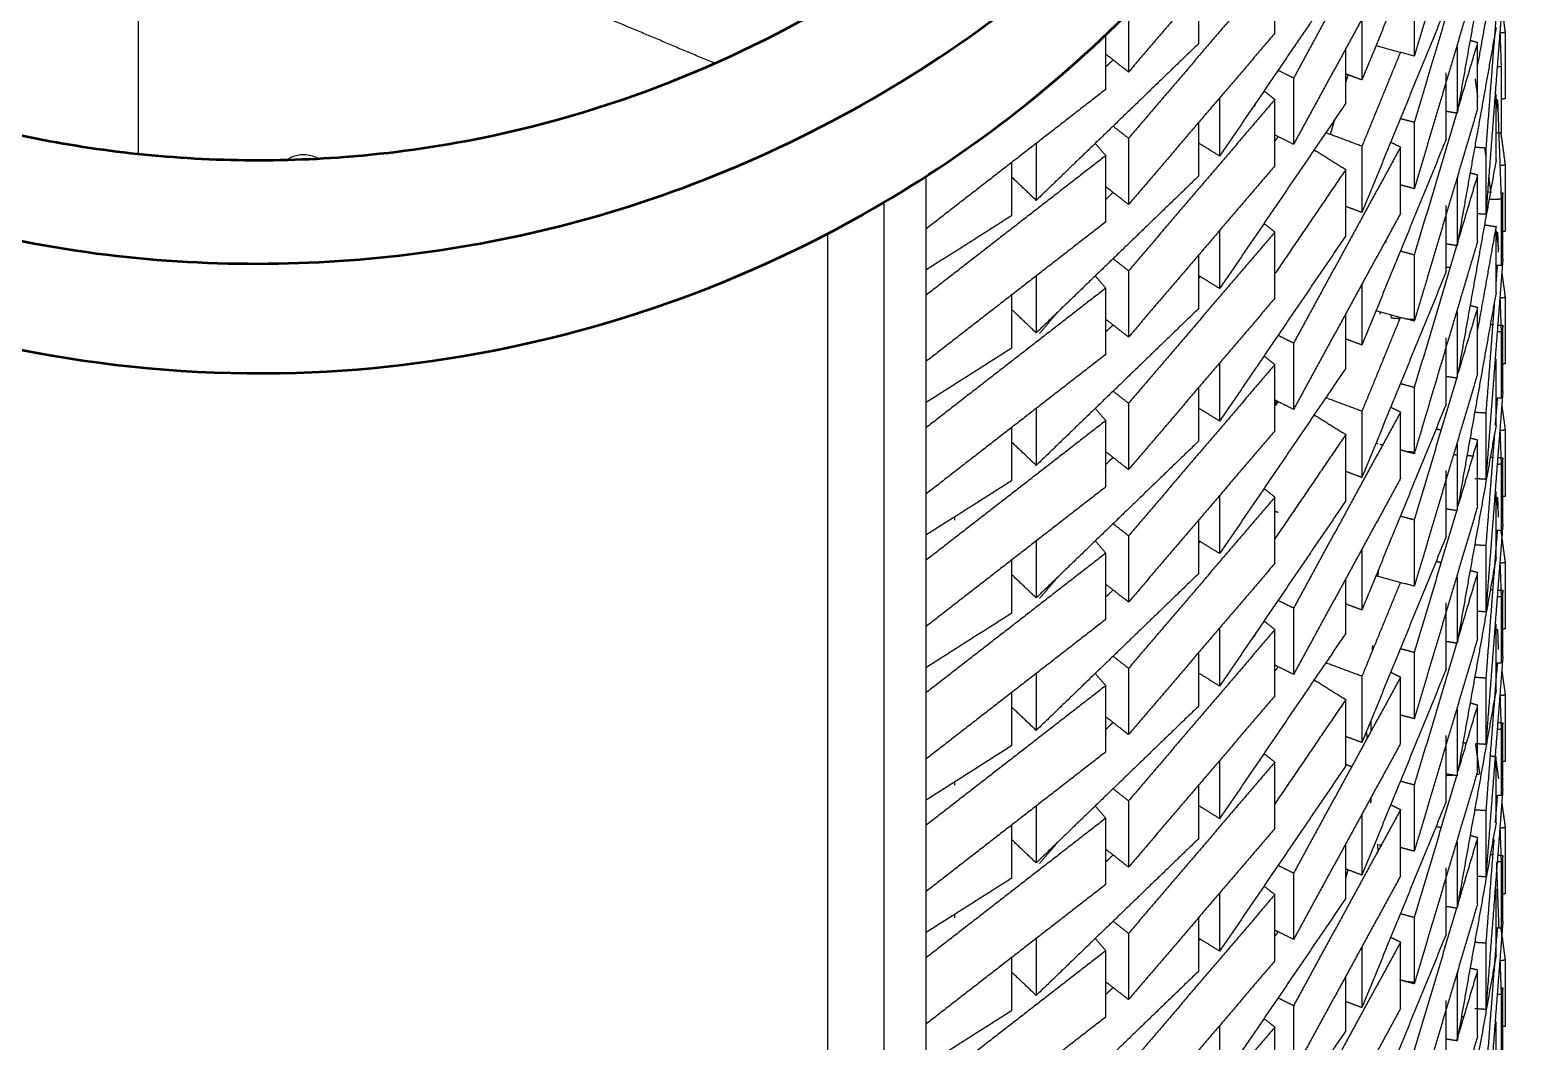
# Model space of a CAD drawing. Header units: millimetres. Extents: x 507.9 to 541, y 40.2 to 69.3.
# Drawn here: x 518.271 to 519.629, y 45.376 to 46.291 of the extents above; entities that cross this region are included whole.
import ezdxf

# ---------------------------------------------------------------- set-up
doc = ezdxf.new("R2010")
doc.units = ezdxf.units.MM
doc.layers.add('Make2D$Visible$ClippingPlaneIntersections', color=7, linetype='Continuous', lineweight=50, true_color=0x000000)
doc.layers.add('Make2D$Visible$Curves', color=7, linetype='Continuous', true_color=0x000000)

msp = doc.modelspace()

# ---------------------------------------------------------------- linework, layer by layer
at = {"layer": 'Make2D$Visible$ClippingPlaneIntersections'}
for points, knots in [([(517.73448, 46.35869), (517.75639, 46.34479), (517.79005, 46.31692), (517.86065, 46.26156), (517.90443, 46.23181), (517.99494, 46.18676), (518.03813, 46.16935), (518.12774, 46.13579), (518.17398, 46.12081), (518.31819, 46.08602), (518.41636, 46.07709), (518.61219, 46.08346), (518.70978, 46.09975), (519.0165, 46.19413), (519.20816, 46.32397), (519.48595, 46.6698), (519.57141, 46.88529), (519.60666, 47.32754), (519.55643, 47.55402), (519.33386, 47.94233), (519.16383, 48.10167), (518.76572, 48.29519), (518.53607, 48.33095), (518.24193, 48.28822), (518.1678, 48.27013), (518.04702, 48.22597), (517.99975, 48.20396), (517.92488, 48.16343), (517.89535, 48.14591), (517.84973, 48.11771), (517.83238, 48.10747), (517.8117, 48.092)], [0.0131559, 0.0131559, 0.0131559, 0.0131559, 0.1344761, 0.1344761, 0.2689522, 0.2689522, 0.4034284, 0.4034284, 0.5379045, 0.5379045, 0.8068567, 0.8068567, 1.075809, 1.075809, 1.6838934, 1.6838934, 2.2919777, 2.2919777, 2.9000621, 2.9000621, 3.5081465, 3.5081465, 4.1162308, 4.1162308, 4.3255544, 4.3255544, 4.4658468, 4.4658468, 4.5632175, 4.5632175, 4.6204916, 4.6204916, 4.6204916, 4.6204916]), ([(517.77336, 46.44461), (517.80147, 46.42897), (517.86379, 46.37786), (517.94864, 46.31129), (518.08481, 46.24999), (518.21674, 46.2026), (518.38508, 46.17368), (518.52939, 46.17007), (518.76356, 46.2027), (518.95645, 46.28093), (519.14911, 46.41911), (519.27042, 46.54048), (519.39683, 46.73076), (519.4847, 46.96065), (519.51028, 47.23878), (519.44692, 47.59731), (519.24764, 47.90496), (518.99553, 48.08281), (518.80465, 48.16979), (518.604, 48.21791), (518.40925, 48.21963), (518.23512, 48.19177), (518.0719, 48.14125), (517.94728, 48.06863), (517.87874, 48.02509), (517.86787, 48.01695)], [0, 0, 0, 0, 0.1053017, 0.2246957, 0.3404339, 0.5474497, 0.6448521, 0.8516959, 0.9771653, 1.3533951, 1.4581278, 1.6882091, 1.8629582, 2.1407679, 2.4168087, 2.6904739, 3.222547, 3.4586171, 3.6094879, 3.8497344, 4.0716799, 4.1887066, 4.3782432, 4.5797126, 4.6204916, 4.6204916, 4.6204916, 4.6204916])]:
    msp.add_open_spline(points, degree=3, knots=knots, dxfattribs=at)
msp.add_spline([(517.74152, 46.25748), (517.82826, 46.18863), (518.04552, 46.06729), (518.51237, 45.98092), (518.93676, 46.07955), (519.20349, 46.24953), (519.41253, 46.48878), (519.54698, 46.782), (519.59187, 47.1176)], degree=3, dxfattribs=at)
at = {"layer": 'Make2D$Visible$Curves', "color": 18, "lineweight": -3, "true_color": 0x000000}
msp.add_rational_spline([(520.46733, 45.49105), (520.32272, 48.41324), (517.55483, 49.36129)], [1, 0.780787676095, 0.889708882536], degree=2, dxfattribs=at)
for points, degree in [([(518.29896, 47.98692), (517.88975, 47.0046), (517.48054, 46.02228)], 2), ([(518.2837, 47.96834), (517.87449, 46.98602), (517.46528, 46.0037)], 2), ([(517.51149, 45.96302), (517.9269, 46.96133), (518.34232, 47.95963)], 2), ([(518.36892, 47.79818), (518.36892, 46.98867), (518.36892, 46.17916)], 2), ([(519.58128, 46.46011), (519.55262, 46.36383), (519.52396, 46.26755)], 2), ([(519.55285, 46.43249), (519.5147, 46.33925), (519.47655, 46.24601)], 2), ([(519.51155, 46.42528), (519.46309, 46.33651), (519.41463, 46.24774)], 2), ([(519.39777, 46.40833), (519.33154, 46.33077), (519.26531, 46.25321)], 2), ([(519.59791, 46.4132), (519.58029, 46.31455), (519.56268, 46.21591)], 2), ([(519.58128, 46.40011), (519.55262, 46.30383), (519.52396, 46.20755)], 2), ([(519.51155, 46.36528), (519.46309, 46.27651), (519.41463, 46.18774)], 2), ([(519.59784, 46.35279), (519.58956, 46.30644), (519.58128, 46.2601)], 2), ([(519.39777, 46.34833), (519.33154, 46.27077), (519.26531, 46.19321)], 2), ([(519.46198, 46.34497), (519.40488, 46.26102), (519.34779, 46.17708)], 2), ([(519.39777, 46.28833), (519.39777, 46.31833), (519.39777, 46.34833)], 2), ([(519.58128, 46.34011), (519.55262, 46.24383), (519.52396, 46.14755)], 2), ([(519.32907, 46.2793), (519.32907, 46.30359), (519.32907, 46.32788)], 2), ([(519.52396, 46.32755), (519.52396, 46.29755), (519.52396, 46.26755)], 2), ([(519.60408, 46.32385), (519.5964, 46.22408), (519.58873, 46.12431)], 2), ([(519.55285, 46.31249), (519.5147, 46.21925), (519.47655, 46.12601)], 2), ([(519.599, 46.31789), (519.59386, 46.2511), (519.58873, 46.18431)], 2), ([(519.60226, 46.31785), (519.60425, 46.30341), (519.60624, 46.28897)], 2), ([(518.89084, 46.26107), (518.84275, 46.28128), (518.79465, 46.30148)], 2), ([(519.26531, 46.30725), (519.26531, 46.28023), (519.26531, 46.25321)], 2), ([(519.47655, 46.30118), (519.47655, 46.27359), (519.47655, 46.24601)], 2), ([(519.2447, 46.23748), (519.2447, 46.26211), (519.2447, 46.28675)], 2), ([(519.39777, 46.28833), (519.33154, 46.21077), (519.26531, 46.13321)], 2), ([(519.59791, 46.2932), (519.58029, 46.19455), (519.56268, 46.09591)], 2), ([(519.60624, 46.28897), (519.60379, 46.28865), (519.60134, 46.28833)], 2), ([(519.60143, 46.28939), (519.602, 46.27371), (519.60257, 46.25802)], 2), ([(519.60624, 46.28897), (519.60624, 46.25897), (519.60624, 46.22897)], 2), ([(519.32907, 46.2793), (519.25542, 46.20815), (519.18177, 46.137)], 2), ([(519.26531, 46.25321), (519.25501, 46.26128), (519.2447, 46.26934)], 2), ([(519.46198, 46.22497), (519.46198, 46.24972), (519.46198, 46.27447)], 2), ([(519.51139, 46.27115), (519.49397, 46.22858), (519.47655, 46.18601)], 2), ([(519.52396, 46.26755), (519.50673, 46.27219), (519.48951, 46.27684)], 2), ([(519.56268, 46.27591), (519.56253, 46.27593), (519.56239, 46.27595)], 2), ([(519.56268, 46.27591), (519.56268, 46.24591), (519.56268, 46.21591)], 2), ([(519.58128, 46.28011), (519.57236, 46.25014), (519.56344, 46.22017)], 2), ([(519.5745, 46.28194), (519.57789, 46.28102), (519.58128, 46.28011)], 2), ([(519.58128, 46.22011), (519.58128, 46.25011), (519.58128, 46.28011)], 2), ([(519.25151, 46.26438), (519.24811, 46.26109), (519.2447, 46.2578)], 2), ([(519.60257, 46.25802), (519.60098, 46.25796), (519.59938, 46.2579)], 2), ([(519.60257, 46.25802), (519.60257, 46.22802), (519.60257, 46.19802)], 2), ([(519.41463, 46.24774), (519.40762, 46.25123), (519.4006, 46.25473)], 2), ([(519.41463, 46.24774), (519.41463, 46.21774), (519.41463, 46.18774)], 2), ([(519.46198, 46.24349), (519.46304, 46.24707), (519.46411, 46.25064)], 2), ([(519.47655, 46.24601), (519.46937, 46.24868), (519.46218, 46.25136)], 2), ([(519.55285, 46.24468), (519.55285, 46.24859), (519.55285, 46.25249)], 2), ([(519.55285, 46.19249), (519.55285, 46.21855), (519.55285, 46.24461)], 2), ([(519.57897, 46.24717), (519.58013, 46.23876), (519.58128, 46.23035)], 2), ([(519.2447, 46.23748), (519.16347, 46.17436), (519.08223, 46.11125)], 2), ([(519.39777, 46.22833), (519.33154, 46.15077), (519.26531, 46.07321)], 2), ([(519.34779, 46.23001), (519.34779, 46.20354), (519.34779, 46.17708)], 2), ([(519.3879, 46.23605), (519.39284, 46.23219), (519.39777, 46.22833)], 2), ([(519.39777, 46.16833), (519.39777, 46.19833), (519.39777, 46.22833)], 2), ([(519.59743, 46.23296), (519.59857, 46.22471), (519.59971, 46.21645)], 2), ([(519.59791, 46.1732), (519.59791, 46.2032), (519.59791, 46.2332)], 2), ([(519.60624, 46.22897), (519.60448, 46.22874), (519.60272, 46.22851)], 2), ([(519.46198, 46.22497), (519.40488, 46.14102), (519.34779, 46.05708)], 2), ([(519.37941, 46.22217), (519.38015, 46.22396), (519.38088, 46.22575)], 2), ([(519.58128, 46.22011), (519.55262, 46.12383), (519.52396, 46.02755)], 2), ([(519.56268, 46.21761), (519.54332, 46.15258), (519.52396, 46.08755)], 2), ([(519.56268, 46.21591), (519.55783, 46.21668), (519.55298, 46.21746)], 2), ([(519.59904, 46.22803), (519.59786, 46.22788), (519.59668, 46.22773)], 2), ([(519.59928, 46.22806), (519.60093, 46.18304), (519.60257, 46.13802)], 2), ([(519.26531, 46.19321), (519.25831, 46.19869), (519.2513, 46.20418)], 2), ([(519.32907, 46.1593), (519.32907, 46.18359), (519.32907, 46.20788)], 2), ([(519.44803, 46.19663), (519.4501, 46.20359), (519.45217, 46.21055)], 2), ([(519.52396, 46.20755), (519.51783, 46.2092), (519.5117, 46.21085)], 2), ([(519.52396, 46.20755), (519.52396, 46.17755), (519.52396, 46.14755)], 2), ([(519.18177, 46.18858), (519.18177, 46.16279), (519.18177, 46.137)], 2), ([(519.23525, 46.18867), (519.23998, 46.18307), (519.2447, 46.17748)], 2), ([(519.26531, 46.19321), (519.26531, 46.16321), (519.26531, 46.13321)], 2), ([(519.34779, 46.17708), (519.33843, 46.1829), (519.32907, 46.18872)], 2), ([(519.41463, 46.18774), (519.4062, 46.19194), (519.39777, 46.19614)], 2), ([(519.4006, 46.19473), (519.39921, 46.19268), (519.39781, 46.19063)], 2), ([(519.47655, 46.18601), (519.46016, 46.19211), (519.44378, 46.19821)], 2), ([(519.55285, 46.19249), (519.5147, 46.09925), (519.47655, 46.00601)], 2), ([(519.50262, 46.18973), (519.50708, 46.1875), (519.51155, 46.18528)], 2), ([(519.60257, 46.19802), (519.60049, 46.19794), (519.59841, 46.19786)], 2), ([(519.60223, 46.19809), (519.60423, 46.18353), (519.60624, 46.16897)], 2), ([(519.2447, 46.17748), (519.16347, 46.11436), (519.08223, 46.05125)], 2), ([(519.2447, 46.11748), (519.2447, 46.14748), (519.2447, 46.17748)], 2), ([(519.51155, 46.18528), (519.46309, 46.09651), (519.41463, 46.00774)], 2), ([(519.43333, 46.1828), (519.44765, 46.17389), (519.46198, 46.16497)], 2), ([(519.47655, 46.18601), (519.47655, 46.15601), (519.47655, 46.12601)], 2), ([(519.51155, 46.12528), (519.51155, 46.15528), (519.51155, 46.18528)], 2), ([(519.58873, 46.18431), (519.58377, 46.18464), (519.57882, 46.18497)], 2), ([(519.58761, 46.18438), (519.58817, 46.18032), (519.58873, 46.17626)], 2), ([(519.58873, 46.18431), (519.58873, 46.15431), (519.58873, 46.12431)], 2), ([(519.15968, 46.12322), (519.15968, 46.14732), (519.15968, 46.17143)], 2), ([(519.39777, 46.16833), (519.33154, 46.09077), (519.26531, 46.01321)], 2), ([(519.46198, 46.16497), (519.4299, 46.11781), (519.39782, 46.07064)], 2), ([(519.46198, 46.10497), (519.46198, 46.13497), (519.46198, 46.16497)], 2), ([(519.56346, 46.1603), (519.56307, 46.1581), (519.56268, 46.15591)], 2), ([(519.59791, 46.1732), (519.58067, 46.07668), (519.56344, 45.98017)], 2), ([(519.57481, 46.16185), (519.57805, 46.16098), (519.58128, 46.16011)], 2), ([(519.60624, 46.16897), (519.60385, 46.16866), (519.60146, 46.16835)], 2), ([(519.60624, 46.16897), (519.60624, 46.13897), (519.60624, 46.10897)], 2), ([(519.08223, 44.43125), (519.08223, 45.29508), (519.08223, 46.15891)], 2), ([(519.18177, 46.137), (519.17072, 46.14749), (519.15968, 46.15799)], 2), ([(519.32907, 46.1593), (519.25542, 46.08815), (519.18177, 46.017)], 2), ([(519.26531, 46.13321), (519.25501, 46.14128), (519.2447, 46.14934)], 2), ([(519.51155, 46.15153), (519.51142, 46.15123), (519.5113, 46.15093)], 2), ([(519.52396, 46.14755), (519.51775, 46.14922), (519.51155, 46.15089)], 2), ([(519.56268, 46.15591), (519.56249, 46.15594), (519.5623, 46.15597)], 2), ([(519.56268, 46.15591), (519.56268, 46.12591), (519.56268, 46.09591)], 2), ([(519.58128, 46.16011), (519.57236, 46.13014), (519.56344, 46.10017)], 2), ([(519.58128, 46.10011), (519.58128, 46.13011), (519.58128, 46.16011)], 2), ([(519.59129, 46.15763), (519.59222, 46.15087), (519.59315, 46.14412)], 2), ([(519.04403, 44.39899), (519.04403, 45.26714), (519.04403, 46.1353)], 2), ([(519.25132, 46.14419), (519.24801, 46.14099), (519.2447, 46.1378)], 2), ([(519.5903, 46.14477), (519.59188, 46.14466), (519.59346, 46.14455)], 2), ([(519.60257, 46.13802), (519.59716, 46.13782), (519.59175, 46.13761)], 2), ([(519.60408, 46.14385), (519.60332, 46.13408), (519.60257, 46.1243)], 2), ([(519.60257, 46.13802), (519.60257, 46.10802), (519.60257, 46.07802)], 2), ([(519.60285, 46.14393), (519.60346, 46.14389), (519.60408, 46.14385)], 2), ([(519.60408, 46.08385), (519.60408, 46.11385), (519.60408, 46.14385)], 2), ([(519.15968, 46.12322), (519.12097, 46.09862), (519.08225, 46.07401)], 2), ([(519.51155, 46.12528), (519.46309, 46.03651), (519.41463, 45.94774)], 2), ([(519.47655, 46.12601), (519.46927, 46.12872), (519.46198, 46.13143)], 2), ([(519.55285, 46.07249), (519.55285, 46.10249), (519.55285, 46.13249)], 2), ([(519.58873, 46.12431), (519.58514, 46.12455), (519.58154, 46.12479)], 2), ([(518.99284, 46.10685), (518.99274, 45.54303), (518.99264, 44.9792), (518.99253, 44.41538)], 3), ([(519.2447, 46.11748), (519.16347, 46.05436), (519.08223, 45.99125)], 2), ([(519.39777, 46.10833), (519.33154, 46.03077), (519.26531, 45.95321)], 2), ([(519.34779, 46.11017), (519.34779, 46.08362), (519.34779, 46.05708)], 2), ([(519.3879, 46.11605), (519.39284, 46.11219), (519.39777, 46.10833)], 2), ([(519.39777, 46.04833), (519.39777, 46.07833), (519.39777, 46.10833)], 2), ([(519.59791, 46.1132), (519.5896, 46.06668), (519.5813, 46.02016)], 2), ([(519.58756, 46.11486), (519.59274, 46.11403), (519.59791, 46.1132)], 2), ([(519.59788, 46.10973), (519.59902, 46.1014), (519.60017, 46.09307)], 2), ([(519.59791, 46.0532), (519.59791, 46.08135), (519.59791, 46.1095)], 2), ([(519.59928, 46.10806), (519.59961, 46.09906), (519.59994, 46.09006)], 2), ([(519.60624, 46.10897), (519.6053, 46.10885), (519.60437, 46.10873)], 2), ([(519.27265, 46.10383), (519.27235, 46.10402), (519.27204, 46.10421)], 2), ([(519.46198, 46.10497), (519.40488, 46.02102), (519.34779, 45.93708)], 2), ([(519.49827, 46.10097), (519.49827, 46.09994), (519.49827, 46.0989)], 2), ([(519.56273, 46.09778), (519.54334, 46.03266), (519.52396, 45.96755)], 2), ([(519.58128, 46.10011), (519.55293, 46.00486), (519.52457, 45.9096)], 2), ([(519.56268, 46.09591), (519.55777, 46.09669), (519.55287, 46.09748)], 2), ([(519.26531, 46.07321), (519.25831, 46.07869), (519.2513, 46.08418)], 2), ([(519.32907, 46.0393), (519.32907, 46.06359), (519.32907, 46.08788)], 2), ([(519.52396, 46.08755), (519.51764, 46.08925), (519.51133, 46.09095)], 2), ([(519.52396, 46.08755), (519.52396, 46.05755), (519.52396, 46.02755)], 2), ([(519.60408, 46.08385), (519.5964, 45.98408), (519.58873, 45.88431)], 2), ([(519.18177, 46.06858), (519.18177, 46.04279), (519.18177, 46.017)], 2), ([(519.23525, 46.06867), (519.23998, 46.06307), (519.2447, 46.05748)], 2), ([(519.26531, 46.07321), (519.26531, 46.04321), (519.26531, 46.01321)], 2), ([(519.34779, 46.05708), (519.33843, 46.0629), (519.32907, 46.06872)], 2), ([(519.32907, 46.06639), (519.32968, 46.0675), (519.33029, 46.06862)], 2), ([(519.55285, 46.07249), (519.5147, 45.97925), (519.47655, 45.88601)], 2), ([(519.55665, 46.07629), (519.55475, 46.07622), (519.55285, 46.07615)], 2), ([(519.60257, 46.07802), (519.60024, 46.07793), (519.59791, 46.07784)], 2), ([(519.599, 46.07789), (519.59846, 46.07079), (519.59791, 46.06369)], 2), ([(519.60309, 46.07184), (519.60466, 46.06041), (519.60624, 46.04897)], 2), ([(519.2447, 46.05748), (519.16347, 45.99436), (519.08223, 45.93125)], 2), ([(519.2447, 45.99748), (519.2447, 46.02748), (519.2447, 46.05748)], 2), ([(519.47655, 46.06134), (519.47655, 46.03367), (519.47655, 46.00601)], 2), ([(519.59791, 46.0532), (519.58067, 45.95668), (519.56344, 45.86017)], 2), ([(519.15968, 46.00322), (519.15968, 46.02732), (519.15968, 46.05143)], 2), ([(519.32907, 46.0393), (519.25542, 45.96815), (519.18177, 45.897)], 2), ([(519.39777, 46.04833), (519.33154, 45.97077), (519.26531, 45.89321)], 2), ([(519.58128, 46.04011), (519.57236, 46.01014), (519.56344, 45.98017)], 2), ([(519.57447, 46.04194), (519.57788, 46.04103), (519.58128, 46.04011)], 2), ([(519.58128, 45.98011), (519.58128, 46.01011), (519.58128, 46.04011)], 2), ([(519.59649, 46.04526), (519.59261, 45.99478), (519.58873, 45.94431)], 2), ([(519.60145, 46.04885), (519.60201, 46.03344), (519.60257, 46.01802)], 2), ([(519.60624, 46.04897), (519.60388, 46.04866), (519.60152, 46.04836)], 2), ([(519.60624, 46.04897), (519.60624, 46.01897), (519.60624, 45.98897)], 2), ([(519.18177, 46.017), (519.17072, 46.02749), (519.15968, 46.03799)], 2), ([(519.18466, 46.01635), (519.19309, 46.02623), (519.20153, 46.03611)], 2), ([(519.26531, 46.01321), (519.25501, 46.02128), (519.2447, 46.02934)], 2), ([(519.46198, 45.98497), (519.46198, 46.00986), (519.46198, 46.03476)], 2), ([(519.51138, 46.03112), (519.49397, 45.98856), (519.47655, 45.94601)], 2), ([(519.52396, 46.02755), (519.50666, 46.03221), (519.48937, 46.03687)], 2), ([(519.49317, 46.0338), (519.49313, 46.03484), (519.49309, 46.03587)], 2), ([(519.50277, 46.03326), (519.50277, 46.03219), (519.50277, 46.03111)], 2), ([(519.50299, 46.03058), (519.50697, 46.03032), (519.51095, 46.03005)], 2), ([(519.51589, 46.02972), (519.51992, 46.02945), (519.52396, 46.02919)], 2), ([(519.56268, 46.03591), (519.56256, 46.03593), (519.56243, 46.03595)], 2), ([(519.56268, 46.03591), (519.56268, 46.00629), (519.56268, 45.97667)], 2), ([(519.58165, 46.02534), (519.58217, 46.02531), (519.58269, 46.02527)], 2), ([(519.5928, 46.0246), (519.59411, 46.02451), (519.59542, 46.02442)], 2), ([(519.25137, 46.02424), (519.24811, 46.02109), (519.24484, 46.01793)], 2), ([(519.41463, 46.00774), (519.40772, 46.01118), (519.40081, 46.01462)], 2), ([(519.47655, 46.00601), (519.4694, 46.00867), (519.46225, 46.01133)], 2), ([(519.55285, 45.95249), (519.55285, 45.98249), (519.55285, 46.01249)], 2), ([(519.60257, 46.01802), (519.60092, 46.01796), (519.59926, 46.01789)], 2), ([(519.60004, 46.02412), (519.60206, 46.02398), (519.60408, 46.02385)], 2), ([(519.60257, 46.01802), (519.60257, 45.98802), (519.60257, 45.95802)], 2), ([(519.60408, 46.02385), (519.60333, 46.01418), (519.60259, 46.00451)], 2), ([(519.60408, 45.96385), (519.60408, 45.99385), (519.60408, 46.02385)], 2), ([(519.2447, 45.99748), (519.16347, 45.93436), (519.08223, 45.87125)], 2), ([(519.15968, 46.00322), (519.12107, 45.97868), (519.08245, 45.95414)], 2), ([(519.41463, 46.00774), (519.41463, 45.97774), (519.41463, 45.94774)], 2), ([(519.39777, 45.98833), (519.33154, 45.91077), (519.26531, 45.83321)], 2), ([(519.34779, 45.9898), (519.34779, 45.96344), (519.34779, 45.93708)], 2), ([(519.46198, 45.98497), (519.40488, 45.90102), (519.34779, 45.81708)], 2), ([(519.38797, 45.996), (519.39287, 45.99217), (519.39777, 45.98833)], 2), ([(519.39777, 45.92833), (519.39777, 45.95833), (519.39777, 45.98833)], 2), ([(519.59778, 45.99322), (519.59785, 45.99321), (519.59791, 45.9932)], 2), ([(519.59791, 45.9332), (519.59791, 45.9632), (519.59791, 45.9932)], 2), ([(519.60624, 45.98897), (519.60519, 45.98884), (519.60415, 45.9887)], 2), ([(519.52396, 45.96755), (519.51763, 45.96925), (519.51131, 45.97096)], 2), ([(519.58128, 45.98011), (519.55262, 45.88383), (519.52396, 45.78755)], 2), ([(519.56204, 45.97548), (519.543, 45.91151), (519.52396, 45.84755)], 2), ([(519.56268, 45.97591), (519.55807, 45.97664), (519.55346, 45.97738)], 2), ([(519.56268, 45.97761), (519.56249, 45.97697), (519.5623, 45.97632)], 2), ([(519.26531, 45.95321), (519.25831, 45.95869), (519.2513, 45.96418)], 2), ([(519.32907, 45.9193), (519.32907, 45.94375), (519.32907, 45.96819)], 2), ([(519.47655, 45.94601), (519.46016, 45.95211), (519.44378, 45.95821)], 2), ([(519.52396, 45.96755), (519.52396, 45.93755), (519.52396, 45.90755)], 2), ([(519.60408, 45.96385), (519.5964, 45.86408), (519.58873, 45.76431)], 2), ([(519.599, 45.95789), (519.59806, 45.94557), (519.59711, 45.93326)], 2), ([(519.60257, 45.95802), (519.60043, 45.95794), (519.59829, 45.95786)], 2), ([(519.18177, 45.94858), (519.18177, 45.92279), (519.18177, 45.897)], 2), ([(519.23525, 45.94867), (519.23998, 45.94307), (519.2447, 45.93748)], 2), ([(519.26531, 45.95321), (519.26531, 45.92321), (519.26531, 45.89321)], 2), ([(519.34779, 45.93708), (519.33843, 45.9429), (519.32907, 45.94872)], 2), ([(519.41463, 45.94774), (519.4062, 45.95194), (519.39777, 45.95614)], 2), ([(519.39782, 45.95233), (519.39863, 45.95382), (519.39944, 45.9553)], 2), ([(519.40065, 45.9548), (519.39937, 45.95291), (519.39808, 45.95103)], 2), ([(519.51155, 45.94528), (519.46309, 45.85651), (519.41463, 45.76774)], 2), ([(519.55285, 45.95249), (519.5147, 45.85925), (519.47655, 45.76601)], 2), ([(519.47655, 45.94601), (519.47655, 45.91601), (519.47655, 45.88601)], 2), ([(519.50262, 45.94973), (519.50708, 45.9475), (519.51155, 45.94528)], 2), ([(519.51155, 45.88528), (519.51155, 45.91528), (519.51155, 45.94528)], 2), ([(519.58873, 45.94431), (519.58368, 45.94464), (519.57863, 45.94498)], 2), ([(519.58873, 45.94431), (519.58873, 45.91431), (519.58873, 45.88431)], 2), ([(519.60313, 45.95155), (519.60468, 45.94026), (519.60624, 45.92897)], 2), ([(519.2447, 45.93748), (519.16347, 45.87436), (519.08223, 45.81125)], 2), ([(519.15968, 45.88322), (519.15968, 45.90732), (519.15968, 45.93143)], 2), ([(519.2447, 45.87748), (519.2447, 45.90748), (519.2447, 45.93748)], 2), ([(519.43331, 45.94281), (519.44764, 45.93389), (519.46198, 45.92497)], 2), ([(519.54375, 45.93023), (519.54598, 45.92963), (519.54821, 45.92903)], 2), ([(519.59791, 45.9332), (519.58029, 45.83455), (519.56268, 45.73591)], 2), ([(519.18177, 45.897), (519.17072, 45.90749), (519.15968, 45.91799)], 2), ([(519.32907, 45.9193), (519.25542, 45.84815), (519.18177, 45.777)], 2), ([(519.39777, 45.92833), (519.33154, 45.85077), (519.26531, 45.77321)], 2), ([(519.46198, 45.92497), (519.42987, 45.87777), (519.39777, 45.83056)], 2), ([(519.46241, 45.92415), (519.46207, 45.92424), (519.46172, 45.92433)], 2), ([(519.46198, 45.86497), (519.46198, 45.89497), (519.46198, 45.92497)], 2), ([(519.49109, 45.91641), (519.49014, 45.91667), (519.4892, 45.91692)], 2), ([(519.56268, 45.91591), (519.56244, 45.91595), (519.56219, 45.91598)], 2), ([(519.56276, 45.91635), (519.56272, 45.91613), (519.56268, 45.91591)], 2), ([(519.56268, 45.91591), (519.56268, 45.88604), (519.56268, 45.85618)], 2), ([(519.58128, 45.92011), (519.57236, 45.89014), (519.56344, 45.86017)], 2), ([(519.57447, 45.92194), (519.57788, 45.92103), (519.58128, 45.92011)], 2), ([(519.58128, 45.86011), (519.58128, 45.89011), (519.58128, 45.92011)], 2), ([(519.59647, 45.92495), (519.5926, 45.87463), (519.58873, 45.82431)], 2), ([(519.60147, 45.92809), (519.60202, 45.91305), (519.60257, 45.89802)], 2), ([(519.60624, 45.92897), (519.60387, 45.92866), (519.6015, 45.92835)], 2), ([(519.60624, 45.92897), (519.60624, 45.89897), (519.60624, 45.86897)], 2), ([(519.26531, 45.89321), (519.25501, 45.90128), (519.2447, 45.90934)], 2), ([(519.25149, 45.90435), (519.24815, 45.90113), (519.2448, 45.8979)], 2), ([(519.49528, 45.91528), (519.49423, 45.91556), (519.49318, 45.91585)], 2), ([(519.52396, 45.90755), (519.5178, 45.90921), (519.51163, 45.91087)], 2), ([(519.51616, 45.9097), (519.52006, 45.90945), (519.52396, 45.90919)], 2), ([(519.52436, 45.90891), (519.52416, 45.90823), (519.52396, 45.90755)], 2), ([(519.55947, 45.90682), (519.56113, 45.90671), (519.56279, 45.9066)], 2), ([(519.57163, 45.90601), (519.5743, 45.90583), (519.57698, 45.90565)], 2), ([(519.59244, 45.90462), (519.59367, 45.90454), (519.59489, 45.90446)], 2), ([(519.59974, 45.90414), (519.60191, 45.90399), (519.60408, 45.90385)], 2), ([(519.60408, 45.90385), (519.60332, 45.89408), (519.60257, 45.8843)], 2), ([(519.60408, 45.84385), (519.60408, 45.87385), (519.60408, 45.90385)], 2), ([(519.47655, 45.88601), (519.46927, 45.88872), (519.46198, 45.89143)], 2), ([(519.55285, 45.83249), (519.55285, 45.86249), (519.55285, 45.89249)], 2), ([(519.60257, 45.89802), (519.601, 45.89796), (519.59943, 45.8979)], 2), ([(519.60257, 45.89802), (519.60257, 45.86802), (519.60257, 45.83802)], 2), ([(519.15968, 45.88322), (519.12096, 45.85861), (519.08223, 45.834)], 2), ([(519.2447, 45.87748), (519.16347, 45.81436), (519.08223, 45.75125)], 2), ([(519.3879, 45.87605), (519.39284, 45.87219), (519.39777, 45.86833)], 2), ([(519.51155, 45.88528), (519.46309, 45.79651), (519.41463, 45.70774)], 2), ([(519.58873, 45.88431), (519.58376, 45.88464), (519.5788, 45.88497)], 2), ([(519.39777, 45.86833), (519.33154, 45.79077), (519.26531, 45.71321)], 2), ([(519.34779, 45.87), (519.34779, 45.84354), (519.34779, 45.81708)], 2), ([(519.46198, 45.86497), (519.40488, 45.78102), (519.34779, 45.69708)], 2), ([(519.39777, 45.80833), (519.39777, 45.83833), (519.39777, 45.86833)], 2), ([(519.59772, 45.87323), (519.59781, 45.87322), (519.59791, 45.8732)], 2), ([(519.59791, 45.8132), (519.59791, 45.8432), (519.59791, 45.8732)], 2), ([(519.59813, 45.86791), (519.59892, 45.8622), (519.5997, 45.85648)], 2), ([(519.59904, 45.86803), (519.59868, 45.86799), (519.59833, 45.86794)], 2), ([(519.59928, 45.86806), (519.59961, 45.85906), (519.59994, 45.85006)], 2), ([(519.60358, 45.86863), (519.60317, 45.86857), (519.60277, 45.86852)], 2), ([(519.60624, 45.86897), (519.60523, 45.86884), (519.60423, 45.86871)], 2), ([(519.10783, 45.85026), (519.10783, 45.84877), (519.10783, 45.84728)], 2), ([(519.40072, 45.85424), (519.3993, 45.85477), (519.39788, 45.8553)], 2), ([(519.52396, 45.84755), (519.51763, 45.84925), (519.51131, 45.85096)], 2), ([(519.58128, 45.86011), (519.55262, 45.76383), (519.52396, 45.66755)], 2), ([(519.56207, 45.85558), (519.54301, 45.79156), (519.52396, 45.72755)], 2), ([(519.56268, 45.85591), (519.55777, 45.85669), (519.55285, 45.85748)], 2), ([(519.26531, 45.83321), (519.25831, 45.83869), (519.2513, 45.84418)], 2), ([(519.32907, 45.7993), (519.32907, 45.82359), (519.32907, 45.84788)], 2), ([(519.52396, 45.84755), (519.52396, 45.81755), (519.52396, 45.78755)], 2), ([(519.60408, 45.84385), (519.5964, 45.74408), (519.58873, 45.64431)], 2), ([(519.599, 45.83789), (519.59386, 45.7711), (519.58873, 45.70431)], 2), ([(519.60257, 45.83802), (519.60024, 45.83793), (519.59791, 45.83784)], 2), ([(519.6023, 45.8376), (519.60427, 45.82329), (519.60624, 45.80897)], 2), ([(519.18177, 45.82858), (519.18177, 45.80279), (519.18177, 45.777)], 2), ([(519.23543, 45.82845), (519.24007, 45.82296), (519.2447, 45.81748)], 2), ([(519.26531, 45.83321), (519.26531, 45.80321), (519.26531, 45.77321)], 2), ([(519.34779, 45.81708), (519.33843, 45.8229), (519.32907, 45.82872)], 2), ([(519.32922, 45.82666), (519.32975, 45.82763), (519.33028, 45.8286)], 2), ([(519.55285, 45.83249), (519.5147, 45.73925), (519.47655, 45.64601)], 2), ([(519.47655, 45.82118), (519.47655, 45.79359), (519.47655, 45.76601)], 2), ([(519.58873, 45.82431), (519.58366, 45.82464), (519.57859, 45.82498)], 2), ([(519.58873, 45.82431), (519.58873, 45.79431), (519.58873, 45.76431)], 2), ([(519.2447, 45.81748), (519.16347, 45.75436), (519.08223, 45.69125)], 2), ([(519.15968, 45.76322), (519.15968, 45.78732), (519.15968, 45.81143)], 2), ([(519.2447, 45.75748), (519.2447, 45.78748), (519.2447, 45.81748)], 2), ([(519.39777, 45.80833), (519.33154, 45.73077), (519.26531, 45.65321)], 2), ([(519.54375, 45.81023), (519.54598, 45.80963), (519.54821, 45.80903)], 2), ([(519.59791, 45.8132), (519.58067, 45.71668), (519.56344, 45.62017)], 2), ([(519.60145, 45.80885), (519.60201, 45.79343), (519.60257, 45.77802)], 2), ([(519.60624, 45.80897), (519.60394, 45.80867), (519.60164, 45.80837)], 2), ([(519.60624, 45.80897), (519.60624, 45.77897), (519.60624, 45.74897)], 2), ([(519.18177, 45.777), (519.17072, 45.78749), (519.15968, 45.79799)], 2), ([(519.32907, 45.7993), (519.25542, 45.72815), (519.18177, 45.657)], 2), ([(519.18466, 45.77635), (519.19318, 45.78633), (519.20171, 45.79632)], 2), ([(519.46198, 45.74497), (519.46198, 45.76972), (519.46198, 45.79447)], 2), ([(519.52396, 45.78755), (519.50658, 45.79223), (519.4892, 45.79692)], 2), ([(519.4912, 45.79638), (519.49145, 45.79971), (519.49171, 45.80305)], 2), ([(519.56268, 45.79591), (519.56268, 45.76591), (519.56268, 45.73591)], 2), ([(519.58128, 45.80011), (519.57236, 45.77014), (519.56344, 45.74017)], 2), ([(519.57447, 45.80194), (519.57788, 45.80103), (519.58128, 45.80011)], 2), ([(519.58128, 45.74011), (519.58128, 45.77011), (519.58128, 45.80011)], 2), ([(519.26531, 45.77321), (519.25501, 45.78128), (519.2447, 45.78934)], 2), ([(519.25131, 45.78418), (519.24808, 45.78106), (519.24484, 45.77793)], 2), ([(519.51131, 45.79096), (519.49393, 45.74848), (519.47655, 45.70601)], 2), ([(519.59321, 45.78457), (519.59405, 45.78452), (519.59489, 45.78446)], 2), ([(519.60006, 45.78412), (519.60207, 45.78398), (519.60408, 45.78385)], 2), ([(519.60408, 45.78385), (519.60333, 45.77416), (519.60259, 45.76447)], 2), ([(519.60408, 45.72385), (519.60408, 45.75385), (519.60408, 45.78385)], 2), ([(519.41463, 45.76774), (519.40771, 45.77119), (519.40078, 45.77464)], 2), ([(519.41463, 45.76774), (519.41463, 45.73774), (519.41463, 45.70774)], 2), ([(519.47655, 45.76601), (519.46928, 45.76871), (519.46201, 45.77142)], 2), ([(519.55285, 45.71249), (519.55285, 45.74249), (519.55285, 45.77249)], 2), ([(519.60257, 45.77802), (519.60084, 45.77795), (519.59911, 45.77789)], 2), ([(519.60257, 45.77802), (519.60257, 45.74802), (519.60257, 45.71802)], 2), ([(519.15968, 45.76322), (519.12085, 45.73854), (519.08201, 45.71386)], 2), ([(519.2447, 45.75748), (519.16347, 45.69436), (519.08223, 45.63125)], 2), ([(519.38793, 45.75603), (519.39285, 45.75218), (519.39777, 45.74833)], 2), ([(519.58873, 45.76431), (519.58529, 45.76454), (519.58186, 45.76476)], 2), ([(519.59713, 45.75332), (519.59752, 45.75326), (519.59791, 45.7532)], 2), ([(519.59791, 45.6932), (519.59791, 45.7232), (519.59791, 45.7532)], 2), ([(519.39777, 45.74833), (519.33154, 45.67077), (519.26531, 45.59321)], 2), ([(519.34779, 45.7498), (519.34779, 45.72344), (519.34779, 45.69708)], 2), ([(519.46198, 45.74497), (519.40488, 45.66102), (519.34779, 45.57708)], 2), ([(519.37941, 45.74217), (519.38014, 45.74394), (519.38086, 45.7457)], 2), ([(519.39777, 45.68833), (519.39777, 45.71833), (519.39777, 45.74833)], 2), ([(519.58128, 45.74011), (519.55262, 45.64383), (519.52396, 45.54755)], 2), ([(519.59948, 45.74809), (519.59894, 45.74802), (519.59839, 45.74795)], 2), ([(519.59928, 45.74806), (519.59961, 45.7391), (519.59994, 45.73014)], 2), ([(519.60624, 45.74897), (519.60454, 45.74875), (519.60285, 45.74853)], 2), ([(519.32907, 45.6793), (519.32907, 45.70372), (519.32907, 45.72814)], 2), ([(519.48603, 45.72921), (519.48621, 45.73156), (519.48639, 45.73392)], 2), ([(519.52396, 45.72755), (519.51769, 45.72924), (519.51143, 45.73093)], 2), ([(519.56268, 45.73761), (519.54332, 45.67258), (519.52396, 45.60755)], 2), ([(519.52396, 45.72755), (519.52396, 45.69755), (519.52396, 45.66755)], 2), ([(519.56268, 45.73591), (519.55777, 45.73669), (519.55287, 45.73748)], 2), ([(519.26531, 45.71321), (519.25831, 45.71869), (519.2513, 45.72418)], 2), ([(519.26531, 45.71321), (519.26531, 45.68321), (519.26531, 45.65321)], 2), ([(519.40027, 45.71489), (519.39902, 45.71552), (519.39777, 45.71614)], 2), ([(519.4006, 45.71473), (519.39934, 45.71288), (519.39808, 45.71103)], 2), ([(519.41463, 45.70774), (519.40783, 45.71112), (519.40103, 45.71451)], 2), ([(519.47655, 45.70601), (519.46031, 45.71205), (519.44407, 45.7181)], 2), ([(519.55285, 45.71249), (519.5147, 45.61925), (519.47655, 45.52601)], 2), ([(519.60408, 45.72385), (519.5964, 45.62408), (519.58873, 45.52431)], 2), ([(519.599, 45.71789), (519.59386, 45.6511), (519.58873, 45.58431)], 2), ([(519.60257, 45.71802), (519.60041, 45.71794), (519.59824, 45.71786)], 2), ([(519.18177, 45.70858), (519.18177, 45.68279), (519.18177, 45.657)], 2), ([(519.23525, 45.70867), (519.23998, 45.70307), (519.2447, 45.69748)], 2), ([(519.34779, 45.69708), (519.33843, 45.7029), (519.32907, 45.70872)], 2), ([(519.51155, 45.70528), (519.46309, 45.61651), (519.41463, 45.52774)], 2), ([(519.43331, 45.70281), (519.44764, 45.69389), (519.46198, 45.68497)], 2), ([(519.47655, 45.70601), (519.47655, 45.67601), (519.47655, 45.64601)], 2), ([(519.50262, 45.70973), (519.50708, 45.7075), (519.51155, 45.70528)], 2), ([(519.51155, 45.64528), (519.51155, 45.67528), (519.51155, 45.70528)], 2), ([(519.58873, 45.70431), (519.5838, 45.70464), (519.57886, 45.70496)], 2), ([(519.58873, 45.70431), (519.58873, 45.67431), (519.58873, 45.64431)], 2), ([(519.60313, 45.71155), (519.60468, 45.70026), (519.60624, 45.68897)], 2), ([(519.2447, 45.69748), (519.16347, 45.63436), (519.08223, 45.57125)], 2), ([(519.15968, 45.64322), (519.15968, 45.66732), (519.15968, 45.69143)], 2), ([(519.2447, 45.63748), (519.2447, 45.66748), (519.2447, 45.69748)], 2), ([(519.39777, 45.68833), (519.33154, 45.61077), (519.26531, 45.53321)], 2), ([(519.59791, 45.6932), (519.58048, 45.59557), (519.56304, 45.49794)], 2), ([(519.60147, 45.68831), (519.60202, 45.67317), (519.60257, 45.65802)], 2), ([(519.60624, 45.68897), (519.60394, 45.68867), (519.60164, 45.68837)], 2), ([(519.60624, 45.68897), (519.60624, 45.65897), (519.60624, 45.62897)], 2), ([(519.18177, 45.657), (519.17072, 45.66749), (519.15968, 45.67799)], 2), ([(519.32907, 45.6793), (519.25542, 45.60815), (519.18177, 45.537)], 2), ([(519.46198, 45.68497), (519.42987, 45.63777), (519.39777, 45.59056)], 2), ([(519.46198, 45.62497), (519.46198, 45.65497), (519.46198, 45.68497)], 2), ([(519.56268, 45.67591), (519.5625, 45.67594), (519.56231, 45.67597)], 2), ([(519.56268, 45.67591), (519.56268, 45.64621), (519.56268, 45.61652)], 2), ([(519.58128, 45.68011), (519.57236, 45.65014), (519.56344, 45.62017)], 2), ([(519.57454, 45.68193), (519.57791, 45.68102), (519.58128, 45.68011)], 2), ([(519.58128, 45.62011), (519.58128, 45.65011), (519.58128, 45.68011)], 2), ([(519.26531, 45.65321), (519.25501, 45.66128), (519.2447, 45.66934)], 2), ([(519.25148, 45.66434), (519.24813, 45.66111), (519.24479, 45.65788)], 2), ([(519.48465, 45.66584), (519.48465, 45.66092), (519.48465, 45.656)], 2), ([(519.52396, 45.66755), (519.51778, 45.66921), (519.51161, 45.67088)], 2), ([(519.60257, 45.65802), (519.60097, 45.65796), (519.59937, 45.6579)], 2), ([(519.59959, 45.66415), (519.60184, 45.664), (519.60408, 45.66385)], 2), ([(519.60408, 45.66385), (519.60332, 45.65408), (519.60257, 45.6443)], 2), ([(519.60257, 45.65802), (519.60257, 45.62802), (519.60257, 45.59802)], 2), ([(519.60408, 45.60385), (519.60408, 45.63385), (519.60408, 45.66385)], 2), ([(519.51155, 45.64528), (519.46309, 45.55651), (519.41463, 45.46774)], 2), ([(519.47655, 45.64601), (519.4693, 45.64871), (519.46205, 45.6514)], 2), ([(519.48148, 45.65021), (519.48108, 45.65314), (519.48068, 45.65608)], 2), ([(519.55285, 45.64462), (519.55285, 45.64856), (519.55285, 45.65249)], 2), ([(519.55285, 45.59249), (519.55285, 45.61855), (519.55285, 45.64461)], 2), ([(519.57131, 45.64547), (519.5699, 45.64556), (519.56848, 45.64566)], 2), ([(519.57928, 45.64494), (519.58115, 45.63135), (519.58302, 45.61776)], 2), ([(519.58873, 45.64431), (519.58404, 45.64462), (519.57935, 45.64493)], 2), ([(519.2447, 45.63748), (519.16347, 45.57436), (519.08223, 45.51125)], 2), ([(519.15968, 45.64322), (519.12102, 45.61865), (519.08236, 45.59408)], 2), ([(519.3879, 45.63605), (519.39284, 45.63219), (519.39777, 45.62833)], 2), ([(519.5927, 45.63403), (519.5953, 45.63362), (519.59791, 45.6332)], 2), ([(519.59721, 45.63459), (519.59869, 45.62385), (519.60017, 45.61311)], 2), ([(519.59791, 45.5732), (519.59791, 45.6032), (519.59791, 45.6332)], 2), ([(519.39777, 45.62833), (519.33154, 45.55077), (519.26531, 45.47321)], 2), ([(519.34779, 45.6299), (519.34779, 45.60349), (519.34779, 45.57708)], 2), ([(519.46198, 45.62497), (519.40488, 45.54102), (519.34779, 45.45708)], 2), ([(519.39777, 45.56833), (519.39777, 45.59833), (519.39777, 45.62833)], 2), ([(519.46204, 45.6263), (519.46471, 45.62531), (519.46738, 45.62431)], 2), ([(519.58128, 45.62011), (519.55262, 45.52383), (519.52396, 45.42755)], 2), ([(519.56268, 45.61591), (519.55779, 45.61669), (519.5529, 45.61747)], 2), ([(519.58079, 45.61734), (519.5817, 45.61738), (519.58261, 45.61741)], 2), ([(519.60624, 45.62897), (519.60519, 45.62884), (519.60415, 45.6287)], 2), ([(519.10783, 45.61026), (519.10783, 45.60877), (519.10783, 45.60728)], 2), ([(519.26531, 45.59321), (519.25831, 45.59869), (519.2513, 45.60418)], 2), ([(519.32907, 45.5593), (519.32907, 45.58359), (519.32907, 45.60788)], 2), ([(519.52396, 45.60755), (519.51767, 45.60924), (519.51138, 45.61094)], 2), ([(519.56211, 45.61571), (519.54303, 45.55163), (519.52396, 45.48755)], 2), ([(519.52396, 45.60755), (519.52396, 45.57755), (519.52396, 45.54755)], 2), ([(519.55322, 45.61631), (519.5561, 45.61641), (519.55898, 45.61652)], 2), ([(519.56289, 45.61709), (519.56278, 45.6165), (519.56268, 45.61591)], 2), ([(519.60408, 45.60385), (519.60275, 45.58662), (519.60143, 45.56939)], 2), ([(519.26531, 45.59321), (519.26531, 45.56321), (519.26531, 45.53321)], 2), ([(519.55285, 45.59249), (519.5147, 45.49925), (519.47655, 45.40601)], 2), ([(519.48465, 45.59124), (519.48486, 45.59401), (519.48507, 45.59678)], 2), ([(519.599, 45.59789), (519.59806, 45.58557), (519.59711, 45.57326)], 2), ([(519.60257, 45.59802), (519.60047, 45.59794), (519.59837, 45.59786)], 2), ([(519.60313, 45.59155), (519.60468, 45.58026), (519.60624, 45.56897)], 2), ([(519.2447, 45.57748), (519.16347, 45.51436), (519.08223, 45.45125)], 2), ([(519.18177, 45.58858), (519.18177, 45.56279), (519.18177, 45.537)], 2), ([(519.23525, 45.58867), (519.23998, 45.58307), (519.2447, 45.57748)], 2), ([(519.2447, 45.51748), (519.2447, 45.54748), (519.2447, 45.57748)], 2), ([(519.34779, 45.57708), (519.33843, 45.5829), (519.32907, 45.58872)], 2), ([(519.51155, 45.58528), (519.46309, 45.49651), (519.41463, 45.40774)], 2), ([(519.47655, 45.58118), (519.47655, 45.55359), (519.47655, 45.52601)], 2), ([(519.50262, 45.58973), (519.50708, 45.5875), (519.51155, 45.58528)], 2), ([(519.51155, 45.52528), (519.51155, 45.55528), (519.51155, 45.58528)], 2), ([(519.58873, 45.58431), (519.58393, 45.58463), (519.57914, 45.58495)], 2), ([(519.58873, 45.58431), (519.58873, 45.55431), (519.58873, 45.52431)], 2), ([(519.15968, 45.52322), (519.15968, 45.54732), (519.15968, 45.57143)], 2), ([(519.39777, 45.56833), (519.33154, 45.49077), (519.26531, 45.41321)], 2), ([(519.54375, 45.57023), (519.54607, 45.5696), (519.54839, 45.56898)], 2), ([(519.59791, 45.5732), (519.58029, 45.47455), (519.56268, 45.37591)], 2), ([(519.60132, 45.56801), (519.59502, 45.48616), (519.58873, 45.40431)], 2), ([(519.60143, 45.56939), (519.602, 45.55371), (519.60257, 45.53802)], 2), ([(519.60624, 45.56897), (519.60414, 45.5687), (519.60204, 45.56842)], 2), ([(519.60624, 45.56897), (519.60624, 45.53897), (519.60624, 45.50897)], 2), ([(519.18177, 45.537), (519.17072, 45.54749), (519.15968, 45.55799)], 2), ([(519.32907, 45.5593), (519.25542, 45.48815), (519.18177, 45.417)], 2), ([(519.18466, 45.53635), (519.19305, 45.54617), (519.20144, 45.556)], 2), ([(519.26531, 45.53321), (519.25501, 45.54128), (519.2447, 45.54934)], 2), ([(519.46198, 45.50497), (519.46198, 45.52972), (519.46198, 45.55447)], 2), ([(519.49119, 45.54798), (519.49108, 45.55097), (519.49097, 45.55396)], 2), ([(519.49324, 45.55175), (519.4932, 45.5529), (519.49316, 45.55405)], 2), ([(519.52396, 45.54755), (519.51776, 45.54922), (519.51157, 45.55089)], 2), ([(519.56268, 45.55591), (519.56268, 45.52591), (519.56268, 45.49591)], 2), ([(519.58128, 45.56011), (519.57236, 45.53014), (519.56344, 45.50017)], 2), ([(519.57453, 45.56193), (519.57791, 45.56102), (519.58128, 45.56011)], 2), ([(519.58128, 45.50011), (519.58128, 45.53011), (519.58128, 45.56011)], 2), ([(519.59594, 45.55813), (519.59234, 45.51122), (519.58873, 45.46431)], 2), ([(519.25131, 45.54418), (519.24814, 45.54112), (519.24497, 45.53805)], 2), ([(519.59317, 45.54457), (519.59403, 45.54452), (519.59489, 45.54446)], 2), ([(519.5982, 45.53776), (519.59929, 45.50793), (519.60038, 45.4781)], 2), ([(519.60257, 45.53802), (519.6008, 45.53795), (519.59902, 45.53789)], 2), ([(519.60002, 45.54412), (519.60205, 45.54398), (519.60408, 45.54385)], 2), ([(519.60408, 45.54385), (519.60332, 45.53408), (519.60257, 45.5243)], 2), ([(519.60257, 45.53802), (519.60257, 45.50802), (519.60257, 45.47802)], 2), ([(519.60408, 45.48385), (519.60408, 45.51385), (519.60408, 45.54385)], 2), ([(519.15968, 45.52322), (519.12112, 45.49871), (519.08256, 45.47421)], 2), ([(519.41463, 45.52774), (519.40762, 45.53123), (519.4006, 45.53473)], 2), ([(519.41463, 45.52774), (519.41463, 45.49774), (519.41463, 45.46774)], 2), ([(519.51155, 45.52528), (519.46309, 45.43651), (519.41463, 45.34774)], 2), ([(519.47655, 45.52601), (519.46927, 45.52872), (519.46198, 45.53143)], 2), ([(519.46215, 45.52408), (519.46313, 45.52736), (519.46411, 45.53064)], 2), ([(519.55285, 45.52509), (519.55285, 45.52879), (519.55285, 45.53249)], 2), ([(519.55285, 45.47249), (519.55285, 45.49855), (519.55285, 45.52461)], 2), ([(519.58873, 45.52431), (519.58501, 45.52456), (519.58128, 45.5248)], 2), ([(519.2447, 45.51748), (519.16347, 45.45436), (519.08223, 45.39125)], 2), ([(519.34779, 45.5098), (519.34779, 45.48344), (519.34779, 45.45708)], 2), ([(519.3879, 45.51605), (519.39284, 45.51219), (519.39777, 45.50833)], 2), ([(519.59737, 45.51329), (519.59764, 45.51324), (519.59791, 45.5132)], 2), ([(519.59791, 45.4532), (519.59791, 45.4832), (519.59791, 45.5132)], 2), ([(519.60624, 45.50897), (519.60519, 45.50884), (519.60415, 45.5087)], 2), ([(519.39777, 45.50833), (519.33154, 45.43077), (519.26531, 45.35321)], 2), ([(519.46198, 45.50497), (519.40488, 45.42102), (519.34779, 45.33708)], 2), ([(519.39777, 45.44833), (519.39777, 45.47833), (519.39777, 45.50833)], 2), ([(519.58128, 45.50011), (519.55262, 45.40383), (519.52396, 45.30755)], 2), ([(519.56218, 45.49595), (519.54307, 45.43175), (519.52396, 45.36755)], 2), ([(519.56268, 45.49591), (519.55801, 45.49666), (519.55333, 45.4974)], 2), ([(519.56297, 45.49756), (519.56283, 45.49673), (519.56268, 45.49591)], 2), ([(519.10783, 45.49054), (519.10783, 45.48891), (519.10783, 45.48728)], 2), ([(519.26531, 45.47321), (519.25839, 45.47863), (519.25146, 45.48405)], 2), ([(519.32907, 45.4393), (519.32907, 45.46359), (519.32907, 45.48788)], 2), ([(519.52396, 45.48755), (519.51766, 45.48925), (519.51136, 45.49094)], 2), ([(519.52396, 45.48755), (519.52396, 45.45755), (519.52396, 45.42755)], 2), ([(519.60408, 45.48385), (519.5964, 45.38408), (519.58873, 45.28431)], 2), ([(519.18177, 45.46881), (519.18177, 45.44291), (519.18177, 45.417)], 2), ([(519.23525, 45.46867), (519.23998, 45.46307), (519.2447, 45.45748)], 2), ([(519.26531, 45.47321), (519.26531, 45.44321), (519.26531, 45.41321)], 2), ([(519.34779, 45.45708), (519.33843, 45.4629), (519.32907, 45.46872)], 2), ([(519.32911, 45.46645), (519.32963, 45.46742), (519.33016, 45.46839)], 2), ([(519.41463, 45.46774), (519.4062, 45.47194), (519.39777, 45.47614)], 2), ([(519.40058, 45.4747), (519.39936, 45.4729), (519.39813, 45.47109)], 2), ([(519.55285, 45.47249), (519.5147, 45.37925), (519.47655, 45.28601)], 2), ([(519.50297, 45.46955), (519.50726, 45.46742), (519.51155, 45.46528)], 2), ([(519.599, 45.47789), (519.59386, 45.4111), (519.58873, 45.34431)], 2), ([(519.60257, 45.47802), (519.60024, 45.47793), (519.59791, 45.47784)], 2), ([(519.60228, 45.47773), (519.60426, 45.46335), (519.60624, 45.44897)], 2), ([(519.2447, 45.45748), (519.16347, 45.39436), (519.08223, 45.33125)], 2), ([(519.2447, 45.39748), (519.2447, 45.42748), (519.2447, 45.45748)], 2), ([(519.51155, 45.46528), (519.46309, 45.37651), (519.41463, 45.28774)], 2), ([(519.47655, 45.46118), (519.47655, 45.43359), (519.47655, 45.40601)], 2), ([(519.51155, 45.40528), (519.51155, 45.43528), (519.51155, 45.46528)], 2), ([(519.58873, 45.46431), (519.58378, 45.46464), (519.57884, 45.46497)], 2), ([(519.58873, 45.46431), (519.58873, 45.43431), (519.58873, 45.40431)], 2), ([(519.15968, 45.40322), (519.15968, 45.42732), (519.15968, 45.45143)], 2), ([(519.39777, 45.44833), (519.33154, 45.37077), (519.26531, 45.29321)], 2), ([(519.59791, 45.4532), (519.58034, 45.35479), (519.56276, 45.25638)], 2), ([(519.57447, 45.44194), (519.57788, 45.44103), (519.58128, 45.44011)], 2), ([(519.60147, 45.44814), (519.60202, 45.43308), (519.60257, 45.41802)], 2), ([(519.60624, 45.44897), (519.60401, 45.44868), (519.60178, 45.44839)], 2), ([(519.60624, 45.44897), (519.60624, 45.41897), (519.60624, 45.38897)], 2), ([(519.18177, 45.417), (519.17072, 45.42749), (519.15968, 45.43799)], 2), ([(519.32907, 45.4393), (519.25542, 45.36815), (519.18177, 45.297)], 2), ([(519.26531, 45.41321), (519.25506, 45.42124), (519.2448, 45.42926)], 2), ([(519.46198, 45.38497), (519.46198, 45.40972), (519.46198, 45.43447)], 2), ([(519.52396, 45.42755), (519.51745, 45.4293), (519.51094, 45.43106)], 2), ([(519.51607, 45.42971), (519.52025, 45.42943), (519.52443, 45.42915)], 2), ([(519.56268, 45.43591), (519.5625, 45.43594), (519.56232, 45.43596)], 2), ([(519.56347, 45.44033), (519.56307, 45.43812), (519.56268, 45.43591)], 2), ([(519.56268, 45.43591), (519.56268, 45.40591), (519.56268, 45.37591)], 2), ([(519.58128, 45.44011), (519.57239, 45.41023), (519.5635, 45.38036)], 2), ([(519.58128, 45.38011), (519.58128, 45.41011), (519.58128, 45.44011)], 2), ([(519.25154, 45.4244), (519.24819, 45.42116), (519.24483, 45.41792)], 2), ([(519.41463, 45.40774), (519.40762, 45.41123), (519.4006, 45.41473)], 2), ([(519.60257, 45.41802), (519.60096, 45.41796), (519.59935, 45.4179)], 2), ([(519.60408, 45.42385), (519.60332, 45.41408), (519.60257, 45.4043)], 2), ([(519.60257, 45.41802), (519.60257, 45.38802), (519.60257, 45.35802)], 2), ([(519.60287, 45.42393), (519.60347, 45.42389), (519.60408, 45.42385)], 2), ([(519.60408, 45.36385), (519.60408, 45.39385), (519.60408, 45.42385)], 2), ([(519.15968, 45.40322), (519.12115, 45.37873), (519.08262, 45.35424)], 2), ([(519.41463, 45.40774), (519.41463, 45.37774), (519.41463, 45.34774)], 2), ([(519.51155, 45.40528), (519.46309, 45.31651), (519.41463, 45.22774)], 2), ([(519.47655, 45.40601), (519.46953, 45.40862), (519.4625, 45.41124)], 2), ([(519.55285, 45.35249), (519.55285, 45.38249), (519.55285, 45.41249)], 2), ([(519.58873, 45.40431), (519.5838, 45.40464), (519.57888, 45.40496)], 2), ([(519.2447, 45.39748), (519.16347, 45.33436), (519.08223, 45.27125)], 2), ([(519.39777, 45.38833), (519.33154, 45.31077), (519.26531, 45.23321)], 2), ([(519.34779, 45.3898), (519.34779, 45.36344), (519.34779, 45.33708)], 2), ([(519.3879, 45.39605), (519.39284, 45.39219), (519.39777, 45.38833)], 2), ([(519.39777, 45.32833), (519.39777, 45.35833), (519.39777, 45.38833)], 2), ([(519.56689, 45.39816), (519.56802, 45.39798), (519.56914, 45.3978)], 2), ([(519.5969, 45.39336), (519.59741, 45.39328), (519.59791, 45.3932)], 2), ([(519.59791, 45.3332), (519.59791, 45.3632), (519.59791, 45.3932)], 2), ([(519.60624, 45.38897), (519.60494, 45.3888), (519.60364, 45.38863)], 2), ([(519.46198, 45.38497), (519.40488, 45.30102), (519.34779, 45.21708)], 2), ([(519.58128, 45.38011), (519.55262, 45.28383), (519.52396, 45.18755)], 2), ([(519.56268, 45.37591), (519.55777, 45.37669), (519.55287, 45.37748)], 2), ([(519.5627, 45.37769), (519.56249, 45.37699), (519.56229, 45.3763)], 2)]:
    msp.add_open_spline(points, degree=degree, dxfattribs=at)
msp.add_open_spline([(518.50368, 46.17389), (518.50448, 46.17444), (518.50603, 46.1754), (518.51383, 46.1792), (518.52314, 46.17926), (518.53125, 46.17548), (518.53241, 46.17485)], degree=3, knots=[0.988672317, 0.988672317, 0.988672317, 0.988672317, 0.995848054, 1.002356865, 1.054427351, 1.06327483, 1.06327483, 1.06327483, 1.06327483], dxfattribs=at)

doc.saveas('drawing.dxf')
